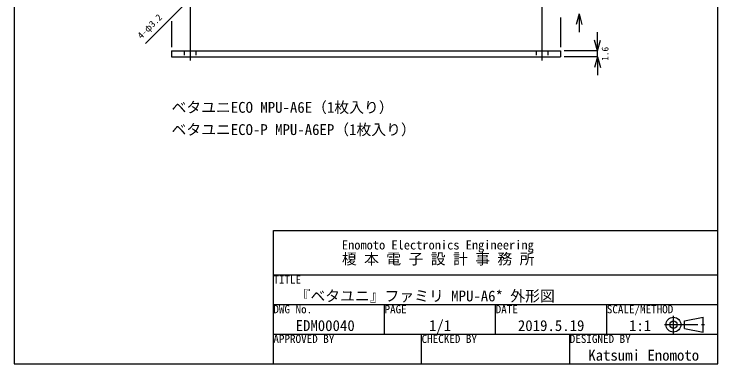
# Model space of a CAD drawing. Units: millimetres on the paper. Extents: x -95 to 95, y -138 to 138.
# Drawn here: x -95 to 95, y -138.5 to -44.1 of the extents above; entities that cross this region are included whole.
import ezdxf
from ezdxf.enums import TextEntityAlignment as Align

# ---------------------------------------------------------------- set-up
doc = ezdxf.new("R2010")
doc.units = ezdxf.units.MM
doc.linetypes.add('CHAIN2', pattern=[12, 9, -1, 1, -1])
doc.linetypes.add('DASHED1', pattern=[1.8, 1.2, -0.6])
doc.layers.add('0-0', color=4, linetype='Continuous')
doc.layers.add('0-1', color=7, linetype='Continuous')
doc.styles.add('ＭＳ ゴシック', font='')
doc.styles.add('ＭＳ 明朝', font='')
doc.styles.get('ＭＳ ゴシック').set_extended_font_data('MS Gothic')
doc.styles.get('ＭＳ 明朝').set_extended_font_data('MS Mincho')

msp = doc.modelspace()

# ---------------------------------------------------------------- linework, layer by layer
at = {"layer": '0-0', "color": 7}
for p, q in [((-95, 138.5), (-95, -138.5)), ((95, -138.5), (95, 138.5)), ((-25, -102.5), (95, -102.5)), ((-25, -138.5), (-25, -102.5)), ((-25, -114.5), (95, -114.5)), ((-25, -122.5), (95, -122.5)), ((5, -130.5), (5, -122.5)), ((35, -130.5), (35, -122.5)), ((65, -130.5), (65, -122.5)), ((86, -126.9), (91, -125.9)), ((86, -128.9), (86, -126.9)), ((91, -129.9), (91, -125.9)), ((86, -128.9), (91, -129.9)), ((-25, -130.5), (95, -130.5)), ((15, -138.5), (15, -130.5)), ((55, -138.5), (55, -130.5)), ((-95, -138.5), (95, -138.5))]:
    msp.add_line(p, q, dxfattribs=at)
at = {"layer": '0-0'}
for p, q in [((-47.5, 109), (-47.5, -56.6)), ((47.5, 109), (47.5, -56.6)), ((-48.63, -41.13), (-59.52, -52.02)), ((52.5, -45), (52.5, -53)), ((57.5, -44), (56.72, -46.9)), ((57.5, -44), (57.5, -49)), ((57.5, -44), (58.28, -46.9)), ((-52.5, -46), (-52.5, -53)), ((62.5, -54), (62.5, -49)), ((62.5, -54), (61.72, -51.1)), ((62.5, -54), (63.28, -51.1)), ((62.5, -54), (53.5, -54)), ((62.5, -55.6), (62.5, -54)), ((62.5, -55.6), (53.5, -55.6)), ((62.5, -55.6), (61.72, -58.5)), ((62.5, -55.6), (62.5, -60.6)), ((62.5, -55.6), (63.28, -58.5))]:
    msp.add_line(p, q, dxfattribs=at)
at = {"layer": '0-0', "linetype": 'CHAIN2'}
for p, q in [((83, -130.3), (83, -125.5)), ((80.6, -127.9), (91.4, -127.9))]:
    msp.add_line(p, q, dxfattribs=at)
at = {"layer": '0-0', "color": 7}
for radius in [2, 1]:
    msp.add_circle((83, -127.9), radius, dxfattribs=at)
at = {"layer": '0-1'}
for p, q in [((-52.5, -54), (52.5, -54)), ((-52.5, -54), (-52.5, -55.6)), ((52.5, -54), (52.5, -55.6)), ((-52.5, -55.6), (52.5, -55.6))]:
    msp.add_line(p, q, dxfattribs=at)
at = {"layer": '0-1', "linetype": 'DASHED1'}
for p, q in [((-49.1, -54), (-49.1, -55.6)), ((-45.9, -54), (-45.9, -55.6)), ((45.9, -54), (45.9, -55.6)), ((49.1, -54), (49.1, -55.6))]:
    msp.add_line(p, q, dxfattribs=at)

# ---------------------------------------------------------------- texts
at = {"layer": '0-0', "style": 'ＭＳ ゴシック'}
for s, rotation, p in [('4-φ3.2', 45, (-60.23, -51.31)), ('1.6', 90, (66, -56.67))]:
    msp.add_text(s, height=1.833, rotation=rotation, dxfattribs=at).set_placement(p, align=Align.BOTTOM_LEFT)
at = {"layer": '0-0', "color": 7}
for s, height, style, p in [('ベタユニECO MPU-A6E（1枚入り）', 2.933, 'ＭＳ ゴシック', (-52.5, -71.6)), ('ベタユニECO-P MPU-A6EP（1枚入り）', 2.933, 'ＭＳ ゴシック', (-52.5, -77.6)), ('Enomoto Electronics Engineering', 2.456, 'ＭＳ 明朝', (-6.5, -108.35)), ('榎 本 電 子 設 計 事 務 所', 2.933, 'ＭＳ 明朝', (-6.5, -112.5)), ('TITLE', 2.199, 'ＭＳ ゴシック', (-25, -117.5)), ('『ベタユニ』ファミリ MPU-A6* 外形図', 2.933, 'ＭＳ ゴシック', (-19, -122.5)), ('DWG No.', 2.199, 'ＭＳ ゴシック', (-25, -125.5)), ('PAGE', 2.199, 'ＭＳ ゴシック', (5, -125.5)), ('DATE', 2.199, 'ＭＳ ゴシック', (35, -125.5)), ('SCALE/METHOD', 2.199, 'ＭＳ ゴシック', (65, -125.5)), ('EDM00040', 2.933, 'ＭＳ ゴシック', (-19, -130.5)), ('1/1', 2.933, 'ＭＳ ゴシック', (17, -130.5)), ('2019.5.19', 2.933, 'ＭＳ ゴシック', (41, -130.5)), ('1:1', 2.933, 'ＭＳ ゴシック', (71, -130.5)), ('APPROVED BY', 2.199, 'ＭＳ ゴシック', (-25, -133.5)), ('CHECKED BY', 2.199, 'ＭＳ ゴシック', (15, -133.5)), ('DESIGNED BY', 2.199, 'ＭＳ ゴシック', (55, -133.5)), ('Katsumi Enomoto', 2.933, 'ＭＳ ゴシック', (60, -138.5))]:
    msp.add_text(s, height=height, dxfattribs=dict(at, style=style)).set_placement(p, align=Align.BOTTOM_LEFT)

doc.saveas('drawing.dxf')
